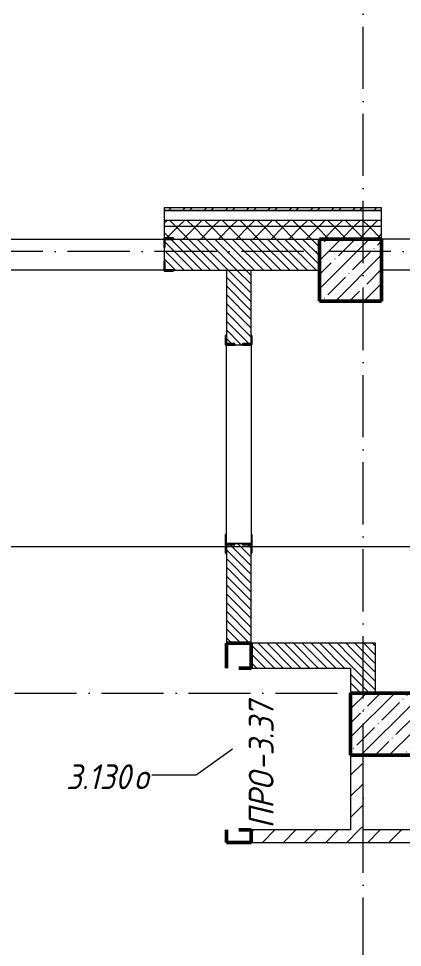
# Model space of a CAD drawing. Header units: millimetres. Extents: x -401725 to 250493, y 305116 to 802890.
# Drawn here: x 235263 to 238353, y 403529 to 410995 of the extents above; entities that cross this region are included whole.
import ezdxf

# ---------------------------------------------------------------- set-up
doc = ezdxf.new("R2010")
doc.units = ezdxf.units.MM
doc.linetypes.add('50_200_ШТРИХ_1Т_ш5_п1_п1_', pattern=[700, 500, -100, 0, -100])
for name, color, linetype, lineweight in [('A-GENM-____-IDEN', 7, 'Continuous', 9), ('A-GENM-____-MCUT', 7, 'Continuous', 25), ('A-GENM-____-OTLN', 7, 'Continuous', 9), ('A-GENM-____-OTLN-1', 7, 'Continuous', 25), ('A-GLAZ-____-IDEN', 7, 'Continuous', 9), ('A-WALL-____-MCUT', 7, 'Continuous', 13), ('A-WALL-____-MCUT-1', 7, 'Continuous', 9), ('A-WALL-____-OTLN', 7, 'Continuous', 9), ('A-WALL-____-PATT-1', 7, 'Continuous', 9), ('A-WALL-FNSH-MCUT-1', 7, 'Continuous', 9), ('I-WALL-____-OTLN', 7, 'Continuous', 9), ('S-COLS-____-MCUT', 7, 'Continuous', 50), ('S-COLS-____-OTLN', 7, 'Continuous', 9), ('S-GRID-____-OTLN-1', 7, '50_200_ШТРИХ_1Т_ш5_п1_п1_', 9)]:
    doc.layers.add(name, color=color, linetype=linetype, lineweight=lineweight)
doc.layers.add('G-____-____-SYMB-1', color=9, linetype='Continuous', lineweight=9, true_color=0x808080)
doc.styles.add('ISOCPEUR_I_11', font='isocpeui.ttf', dxfattribs={"width": 0.9, "height": 200})
pattern_1 = [(45, (144685.44, 323542.24), (-70.71068, 70.71068), []), (135, (144685.44, 323542.24), (-70.71068, -70.71068), [])]
pattern_2 = [(45, (144685.44, 323542.24), (-84.85281, 84.85281), [])]
pattern_3 = [(135, (144685.44, 323542.244), (-35.35534, -35.35534), [])]

# ---------------------------------------------------------------- blocks, each defined once
blk = doc.blocks.new('BSC_Колонна _Прямоугольная - 500х500-V103-АР1_План отверстий 3 этажа в осях 1-64_Ю-ЯЯ')
at = {"layer": 'S-COLS-____-OTLN'}
h = blk.add_hatch(dxfattribs=at)
h.set_pattern_fill('FP_108', color=256, style=0, pattern_type=2)
h.set_pattern_definition([(135, (85431.04, -93250), (-114.04925, -114.04925), []), (135, (85431.04, -93135.95), (-114.04925, -114.04925), [201.613, -40.323, 3.353, -36.97])])
h.paths.add_polyline_path([(250, 250), (-250, 250), (-250, -250), (250, -250)], flags=0)
at = {"layer": 'S-COLS-____-MCUT'}
for p, q in [((250, 250), (-250, 250)), ((-250, 250), (-250, -250)), ((250, -250), (250, 250)), ((-250, -250), (250, -250))]:
    blk.add_line(p, q, dxfattribs=at)
blk = doc.blocks.new('BSC_Колонна _Прямоугольная - 500х500-V147-АР1_План отверстий 3 этажа в осях 1-64_Ю-ЯЯ')
at = {"layer": 'S-COLS-____-OTLN'}
h = blk.add_hatch(dxfattribs=at)
h.set_pattern_fill('FP_153', color=256, style=0, pattern_type=2)
h.set_pattern_definition([(135, (81781.04, -93500), (-114.04925, -114.04925), []), (135, (81781.04, -93385.95), (-114.04925, -114.04925), [201.613, -40.323, 3.353, -36.97])])
h.paths.add_polyline_path([(250, 250), (-250, 250), (-250, -250), (250, -250)], flags=0)
at = {"layer": 'S-COLS-____-MCUT'}
for p, q in [((250, 250), (-250, 250)), ((-250, 250), (-250, -250)), ((250, -250), (250, 250)), ((-250, -250), (250, -250))]:
    blk.add_line(p, q, dxfattribs=at)
blk = doc.blocks.new('Фахверк_СКБ_Уголок - 250_2700-27497298-АР1_План отверстий 3 этажа в осях 1-64_Ю-ЯЯ')
at = {"layer": 'A-GENM-____-MCUT'}
for p, q in [((200, 181), (125, 181)), ((125, 181), (125, 106)), ((131, 106), (131, 175)), ((131, 175), (200, 175)), ((200, 175), (200, 181)), ((125, 106), (131, 106)), ((131, -6), (125, -6)), ((125, -6), (125, -81)), ((131, -75), (131, -6)), ((125, -81), (200, -81)), ((200, -75), (131, -75)), ((200, -81), (200, -75))]:
    blk.add_line(p, q, dxfattribs=at)
blk = doc.blocks.new('Фахверк_СКБ_Уголок - 200_3960-28268576-АР1_План отверстий 3 этажа в осях 1-64_Ю-ЯЯ')
at = {"layer": 'A-GENM-____-MCUT'}
for p, q in [((200, 156), (125, 156)), ((125, 156), (125, 81)), ((131, 81), (131, 150)), ((131, 150), (200, 150)), ((200, 150), (200, 156)), ((125, 81), (131, 81)), ((131, 19), (125, 19)), ((125, 19), (125, -56)), ((131, -50), (131, 19)), ((125, -56), (200, -56)), ((200, -50), (131, -50)), ((200, -56), (200, -50))]:
    blk.add_line(p, q, dxfattribs=at)
blk = doc.blocks.new('154_Стойка_СКБ_Уголок - СМ-2180_200-28268025-АР1_План отверстий 3 этажа в осях 1-64_Ю-ЯЯ')
at = {"layer": 'A-GENM-____-MCUT'}
for p, q in [((125, 156), (125, 81)), ((200, 156), (125, 156)), ((131, 81), (131, 150)), ((131, 150), (200, 150)), ((200, 150), (200, 156)), ((125, 81), (131, 81)), ((131, 19), (125, 19)), ((125, 19), (125, -56)), ((131, -50), (131, 19)), ((125, -56), (200, -56)), ((200, -50), (131, -50)), ((200, -56), (200, -50))]:
    blk.add_line(p, q, dxfattribs=at)
blk = doc.blocks.new('Стойка_Влож_Полоса боковая - Полоса-28213942-АР1_План отверстий 3 этажа в осях 1-64_Ю-ЯЯ')
at = {"layer": 'A-GENM-____-OTLN'}
for p, q in [((-5, 60), (0, 60)), ((-5, -60), (-5, 60)), ((0, -60), (-5, -60))]:
    blk.add_line(p, q, dxfattribs=at)
blk = doc.blocks.new('Стойка_Влож_Уголок_Опорный - Уголок-28213941-АР1_План отверстий 3 этажа в осях 1-64_Ю-ЯЯ')
at = {"layer": 'A-GENM-____-OTLN'}
for p, q in [((-212, -6), (-212, 0)), ((0, 0), (0, -6)), ((-212, -75), (-212, -6)), ((-212, -6), (-206, -6)), ((-6, -6), (0, -6)), ((0, -6), (0, -75)), ((-212, -75), (-206, -75)), ((-6, -75), (0, -75))]:
    blk.add_line(p, q, dxfattribs=at)
blk = doc.blocks.new('BSC_Колонна _Прямоугольная1 - 200х100 _металл_-V212-АР1_План отверстий 3 этажа в осях 1-64_Ю-ЯЯ')
at = {"layer": 'S-COLS-____-MCUT'}
for p, q in [((-100, 50), (-100, -50)), ((100, 50), (0, 50)), ((100, -50), (100, 50)), ((-100, -50), (100, -50))]:
    blk.add_line(p, q, dxfattribs=at)
blk = doc.blocks.new('BSC_Колонна _Прямоугольная1 - 200х200 _металл_-V213-АР1_План отверстий 3 этажа в осях 1-64_Ю-ЯЯ')
at = {"layer": 'S-COLS-____-MCUT'}
for p, q in [((100, 100), (-100, 100)), ((-100, 100), (-100, -100)), ((100, -100), (100, 100)), ((0, -100), (100, -100))]:
    blk.add_line(p, q, dxfattribs=at)

msp = doc.modelspace()

# ---------------------------------------------------------------- hatches: boundary and pattern name
at = {"layer": 'A-WALL-____-PATT-1'}
h = msp.add_hatch(dxfattribs=at)
h.set_pattern_fill('FP_6', color=256, style=0, pattern_type=2)
h.set_pattern_definition([(45, (144685.44, 323542.24), (-85.53659, 85.53659), []), (45, (144742.46, 323542.24), (-85.53659, 85.53659), [])])
h.paths.add_polyline_path([(246165.4376, 409453.2863), (246185.4376, 409453.2863), (246185.4376, 409473.2863), (239185.4376, 409473.2863), (239185.4376, 409453.2863), (243649.4118, 409453.2863)], flags=0)
h.paths.add_polyline_path([(238185.4376, 409453.2863), (238185.4376, 409473.2863), (236435.4376, 409473.2863), (236435.4376, 409453.2863), (236579.5546, 409453.2863)], flags=0)
h = msp.add_hatch(dxfattribs=at)
h.set_pattern_fill('FP_4', color=256, style=0, pattern_type=2)
h.set_pattern_definition(pattern_1)
h.paths.add_polyline_path([(246165.4376, 409323.2863), (246165.4376, 409373.2863), (239185.4376, 409373.2863), (239185.4376, 409323.2863), (243649.4118, 409323.2863)], flags=0)
h.paths.add_polyline_path([(238185.4376, 409323.2863), (238185.4376, 409373.2863), (236435.4376, 409373.2863), (236435.4376, 409323.2863), (236579.5546, 409323.2863)], flags=0)
h.paths.add_polyline_path([(230510.4376, 409323.2863), (231635.4376, 409323.2863), (231635.4376, 409373.2863), (230510.4376, 409373.2863)], flags=0)
h.paths.add_polyline_path([(228710.4376, 409323.2863), (228710.4376, 409373.2863), (227585.4376, 409373.2863), (227585.4376, 409323.2863), (228625.9653, 409323.2863)], flags=0)
h.paths.add_polyline_path([(225091.0368, 409323.2863), (225785.4376, 409323.2863), (225785.4376, 409373.2863), (224735.4376, 409373.2863), (224735.4376, 409323.2863)], flags=0)
h.paths.add_polyline_path([(221735.4376, 409323.2863), (222935.4376, 409323.2863), (222935.4376, 409373.2863), (221735.4376, 409373.2863)], flags=0)
h.paths.add_polyline_path([(219935.4376, 409323.2863), (219935.4376, 409373.2863), (216385.4376, 409373.2863), (216385.4376, 409323.2863), (218904.9117, 409323.2863)], flags=0)
h.paths.add_polyline_path([(214585.4376, 409323.2863), (214585.4376, 409373.2863), (213385.4376, 409373.2863), (213385.4376, 409323.2863)], flags=0)
h.paths.add_polyline_path([(208585.4376, 409323.2863), (208585.4376, 409373.2863), (207335.4376, 409373.2863), (207335.4376, 409323.2863), (208300.126, 409323.2863)], flags=0)
h.paths.add_polyline_path([(210385.4376, 409323.2863), (211585.4376, 409323.2863), (211585.4376, 409373.2863), (210385.4376, 409373.2863)], flags=0)
h.paths.add_polyline_path([(202535.4376, 409323.2863), (202535.4376, 409373.2863), (201335.4376, 409373.2863), (201335.4376, 409323.2863)], flags=0)
h.paths.add_polyline_path([(205535.4376, 409323.2863), (205535.4376, 409373.2863), (204335.4376, 409373.2863), (204335.4376, 409323.2863), (204765.1974, 409323.2863)], flags=0)
h.paths.add_polyline_path([(199535.4376, 409323.2863), (199535.4376, 409373.2863), (198335.4376, 409373.2863), (198335.4376, 409323.2863)], flags=0)
h.paths.add_polyline_path([(196535.4376, 409323.2863), (196535.4376, 409373.2863), (194735.4376, 409373.2863), (194735.4376, 409323.2863)], flags=0)
h = msp.add_hatch(dxfattribs=at)
h.set_pattern_fill('FP_4', color=256, style=0, pattern_type=2)
h.set_pattern_definition(pattern_1)
h.paths.add_polyline_path([(246085.4376, 409223.2863), (246165.4376, 409223.2863), (246165.4376, 409323.2863), (239185.4376, 409323.2863), (239185.4376, 409223.2863), (246035.4376, 409223.2863)], flags=0)
h.paths.add_polyline_path([(238185.4376, 409223.2863), (238185.4376, 409323.2863), (236435.4376, 409323.2863), (236435.4376, 409229.2863), (236510.4376, 409229.2863), (236510.4376, 409223.2863), (237685.4376, 409223.2863)], flags=0)
h.paths.add_polyline_path([(228635.4376, 409223.2863), (228635.4376, 409229.2863), (228710.4376, 409229.2863), (228710.4376, 409323.2863), (227585.4376, 409323.2863), (227585.4376, 409223.2863), (228625.9653, 409223.2863)], flags=0)
h.paths.add_polyline_path([(231277.1618, 409223.2863), (231560.4376, 409223.2863), (231560.4376, 409229.2863), (231635.4376, 409229.2863), (231635.4376, 409323.2863), (230510.4376, 409323.2863), (230510.4376, 409229.2863), (230585.4376, 409229.2863), (230585.4376, 409223.2863)], flags=0)
h.paths.add_polyline_path([(225710.4376, 409223.2863), (225710.4376, 409229.2863), (225785.4376, 409229.2863), (225785.4376, 409323.2863), (224735.4376, 409323.2863), (224735.4376, 409229.2863), (224810.4376, 409229.2863), (224810.4376, 409223.2863), (225091.0368, 409223.2863)], flags=0)
h.paths.add_polyline_path([(222860.4376, 409223.2863), (222860.4376, 409229.2863), (222935.4376, 409229.2863), (222935.4376, 409323.2863), (221735.4376, 409323.2863), (221735.4376, 409229.2863), (221810.4376, 409229.2863), (221810.4376, 409223.2863), (222685.4376, 409223.2863)], flags=0)
h.paths.add_polyline_path([(219935.4376, 409223.2863), (219935.4376, 409323.2863), (216385.4376, 409323.2863), (216385.4376, 409229.2863), (216460.4376, 409229.2863), (216460.4376, 409223.2863), (219435.4376, 409223.2863)], flags=0)
h.paths.add_polyline_path([(213885.4376, 409223.2863), (214510.4376, 409223.2863), (214510.4376, 409229.2863), (214585.4376, 409229.2863), (214585.4376, 409323.2863), (213385.4376, 409323.2863), (213385.4376, 409223.2863)], flags=0)
h.paths.add_polyline_path([(207935.4376, 409223.2863), (208510.4376, 409223.2863), (208510.4376, 409229.2863), (208585.4376, 409229.2863), (208585.4376, 409323.2863), (207335.4376, 409323.2863), (207335.4376, 409229.2863), (207410.4376, 409229.2863), (207410.4376, 409223.2863), (207435.4376, 409223.2863)], flags=0)
h.paths.add_polyline_path([(210460.4376, 409223.2863), (211510.4376, 409223.2863), (211510.4376, 409229.2863), (211585.4376, 409229.2863), (211585.4376, 409323.2863), (210385.4376, 409323.2863), (210385.4376, 409229.2863), (210460.4376, 409229.2863)], flags=0)
h.paths.add_polyline_path([(204765.1974, 409223.2863), (205460.4376, 409223.2863), (205460.4376, 409229.2863), (205535.4376, 409229.2863), (205535.4376, 409323.2863), (204335.4376, 409323.2863), (204335.4376, 409229.2863), (204410.4376, 409229.2863), (204410.4376, 409223.2863)], flags=0)
h.paths.add_polyline_path([(202460.4376, 409223.2863), (202460.4376, 409229.2863), (202535.4376, 409229.2863), (202535.4376, 409323.2863), (201335.4376, 409323.2863), (201335.4376, 409229.2863), (201410.4376, 409229.2863), (201410.4376, 409223.2863), (201935.4376, 409223.2863)], flags=0)
h.paths.add_polyline_path([(198410.4376, 409223.2863), (199460.4376, 409223.2863), (199460.4376, 409229.2863), (199535.4376, 409229.2863), (199535.4376, 409323.2863), (198335.4376, 409323.2863), (198335.4376, 409229.2863), (198410.4376, 409229.2863)], flags=0)
h.paths.add_polyline_path([(196460.4376, 409223.2863), (196460.4376, 409229.2863), (196535.4376, 409229.2863), (196535.4376, 409323.2863), (194735.4376, 409323.2863), (194735.4376, 409223.2863), (195685.4376, 409223.2863)], flags=0)
h = msp.add_hatch(dxfattribs=at)
h.set_pattern_fill('FP_9', color=256, style=0, pattern_type=2)
h.set_pattern_definition(pattern_3)
h.paths.add_polyline_path([(237685.4376, 408973.2863), (237685.4376, 409223.2863), (236441.4376, 409223.2863), (236441.4376, 409154.2863), (236435.4376, 409154.2863), (236435.4376, 409042.2863), (236441.4376, 409042.2863), (236441.4376, 408973.2863), (236579.5546, 408973.2863)], flags=0)
h = msp.add_hatch(dxfattribs=at)
h.set_pattern_fill('FP_9', color=256, style=0, pattern_type=2)
h.set_pattern_definition(pattern_3)
h.paths.add_polyline_path([(237135.4376, 405973.2863), (237135.4376, 406767.2863), (237066.4376, 406767.2863), (237066.4376, 406773.2863), (237004.4376, 406773.2863), (237004.4376, 406767.2863), (236935.4376, 406767.2863), (236935.4376, 405973.2863), (237035.4376, 405973.2863)], flags=0)
h.paths.add_polyline_path([(237066.4376, 408373.2863), (237066.4376, 408379.2863), (237135.4376, 408379.2863), (237135.4376, 408973.2863), (236935.4376, 408973.2863), (236935.4376, 408379.2863), (237004.4376, 408379.2863), (237004.4376, 408373.2863)], flags=0)
h = msp.add_hatch(dxfattribs=at)
h.set_pattern_fill('FP_9', color=256, style=0, pattern_type=2)
h.set_pattern_definition(pattern_3)
h.paths.add_polyline_path([(237935.4376, 405773.2863), (237935.4376, 405973.2863), (237135.4376, 405973.2863), (237135.4376, 405773.2863)], flags=0)
h = msp.add_hatch(dxfattribs=at)
h.set_pattern_fill('FP_9', color=256, style=0, pattern_type=2)
h.set_pattern_definition(pattern_3)
h.paths.add_polyline_path([(238135.4376, 405573.2863), (238135.4376, 405973.2863), (237935.4376, 405973.2863), (237935.4376, 405573.2863)], flags=0)
h = msp.add_hatch(dxfattribs=at)
h.set_pattern_fill('FP_7', color=256, style=0, pattern_type=2)
h.set_pattern_definition(pattern_2)
h.paths.add_polyline_path([(238035.4376, 404473.2863), (238035.4376, 405073.2863), (237935.4376, 405073.2863), (237935.4376, 404473.2863)], flags=0)
h = msp.add_hatch(dxfattribs=at)
h.set_pattern_fill('FP_7', color=256, style=0, pattern_type=2)
h.set_pattern_definition(pattern_2)
h.paths.add_polyline_path([(237135.4376, 404373.2863), (238635.4376, 404373.2863), (238635.4376, 404473.2863), (237135.4376, 404473.2863), (237135.4376, 404384.3974)], flags=0)

# ---------------------------------------------------------------- linework, layer by layer
at = {"layer": 'A-GLAZ-____-IDEN'}
for p, q in [((236985.4376, 405123.2863), (236692.8482, 404912.6941)), ((236692.8482, 404912.6941), (236336.5036, 404912.6941))]:
    msp.add_line(p, q, dxfattribs=at)
at = {"layer": 'A-WALL-____-MCUT'}
for p, q in [((238185.4376, 409453.2863), (236435.4376, 409453.2863)), ((236435.4376, 409453.2863), (236435.4376, 409229.2863)), ((238185.4376, 409223.2863), (238185.4376, 409453.2863)), ((236435.4376, 409154.2863), (236435.4376, 409042.2863)), ((236510.4376, 408973.2863), (237685.4376, 408973.2863)), ((236935.4376, 408973.2863), (236935.4376, 408448.2863)), ((237135.4376, 408448.2863), (237135.4376, 408973.2863)), ((237004.4376, 408373.2863), (237066.4376, 408373.2863)), ((237066.4376, 406773.2863), (237004.4376, 406773.2863)), ((236935.4376, 406698.2863), (236935.4376, 405973.2863)), ((237135.4376, 405973.2863), (237135.4376, 406698.2863)), ((238135.4376, 405973.2863), (237135.4376, 405973.2863)), ((238135.4376, 405573.2863), (238135.4376, 405973.2863)), ((237135.4376, 405773.2863), (237935.4376, 405773.2863)), ((237935.4376, 405773.2863), (237935.4376, 405573.2863))]:
    msp.add_line(p, q, dxfattribs=at)
at = {"layer": 'A-WALL-____-MCUT-1'}
for p, q in [((238185.4376, 409373.2863), (236435.4376, 409373.2863)), ((238185.4376, 409323.2863), (236435.4376, 409323.2863)), ((236510.4376, 409223.2863), (237685.4376, 409223.2863))]:
    msp.add_line(p, q, dxfattribs=at)
at = {"layer": 'A-WALL-____-OTLN'}
for p, q in [((233935.4376, 409223.2863), (236435.4376, 409223.2863)), ((236435.4376, 409223.2863), (236435.4376, 409223.2863)), ((239185.4376, 409223.2863), (238185.4376, 409223.2863)), ((236435.4376, 408973.2863), (233935.4376, 408973.2863)), ((239185.4376, 408973.2863), (238185.4376, 408973.2863))]:
    msp.add_line(p, q, dxfattribs=at)
at = {"layer": 'A-WALL-FNSH-MCUT-1'}
for p, q in [((238185.4376, 409473.2863), (236435.4376, 409473.2863)), ((236435.4376, 409473.2863), (236435.4376, 409453.2863)), ((236435.4376, 409453.2863), (238185.4376, 409453.2863)), ((238185.4376, 409453.2863), (238185.4376, 409473.2863)), ((237935.4376, 405073.2863), (237935.4376, 404473.2863)), ((238035.4376, 404473.2863), (238035.4376, 405073.2863)), ((237935.4376, 404473.2863), (237135.4376, 404473.2863)), ((240085.4376, 404473.2863), (238035.4376, 404473.2863)), ((237135.4376, 404373.2863), (243685.4376, 404373.2863))]:
    msp.add_line(p, q, dxfattribs=at)
at = {"layer": 'G-____-____-SYMB-1'}
msp.add_line((139958.3354, 406751.2969), (249153.4234, 406751.2969), dxfattribs=at)
at = {"layer": 'I-WALL-____-OTLN'}
for p, q in [((236935.4376, 406773.2863), (236935.4376, 408373.2863)), ((237135.4376, 408373.2863), (237135.4376, 406773.2863))]:
    msp.add_line(p, q, dxfattribs=at)
at = {"layer": 'S-GRID-____-OTLN-1'}
for p, q in [((238035.4376, 363523.2863), (238035.4376, 414435.0957)), ((248759.8442, 409123.2863), (140016.6674, 409123.2863)), ((140016.6674, 405573.2863), (248759.8442, 405573.2863))]:
    msp.add_line(p, q, dxfattribs=at)

# ---------------------------------------------------------------- block references
at = {"layer": 'A-GENM-____-OTLN'}
for name, p, rotation in [('Стойка_Влож_Уголок_Опорный - Уголок-28213941-АР1_План отверстий 3 этажа в осях 1-64_Ю-ЯЯ', (236929.4376, 406773.2863), 180), ('Стойка_Влож_Полоса боковая - Полоса-28213942-АР1_План отверстий 3 этажа в осях 1-64_Ю-ЯЯ', (237035.4376, 406773.2863), 270)]:
    msp.add_blockref(name, p, dxfattribs=dict(at, rotation=rotation))
at = {"layer": 'A-GENM-____-OTLN-1'}
msp.add_blockref('Фахверк_СКБ_Уголок - 250_2700-27497298-АР1_План отверстий 3 этажа в осях 1-64_Ю-ЯЯ', (236310.4376, 409048.2863), dxfattribs=at)
for name, p, rotation in [('Фахверк_СКБ_Уголок - 200_3960-28268576-АР1_План отверстий 3 этажа в осях 1-64_Ю-ЯЯ', (237085.4376, 408248.2863), 90), ('154_Стойка_СКБ_Уголок - СМ-2180_200-28268025-АР1_План отверстий 3 этажа в осях 1-64_Ю-ЯЯ', (236985.4376, 406898.2863), 270)]:
    msp.add_blockref(name, p, dxfattribs=dict(at, rotation=rotation))
at = {"layer": 'S-COLS-____-OTLN', "rotation": 269.9999999999997}
for name, p in [('BSC_Колонна _Прямоугольная - 500х500-V103-АР1_План отверстий 3 этажа в осях 1-64_Ю-ЯЯ', (237935.4376, 408973.2863)), ('BSC_Колонна _Прямоугольная - 500х500-V147-АР1_План отверстий 3 этажа в осях 1-64_Ю-ЯЯ', (238185.4376, 405323.2863))]:
    msp.add_blockref(name, p, dxfattribs=at)
at = {"layer": 'S-COLS-____-OTLN'}
for name, p in [('BSC_Колонна _Прямоугольная1 - 200х200 _металл_-V213-АР1_План отверстий 3 этажа в осях 1-64_Ю-ЯЯ', (237035.4376, 405873.2863)), ('BSC_Колонна _Прямоугольная1 - 200х100 _металл_-V212-АР1_План отверстий 3 этажа в осях 1-64_Ю-ЯЯ', (237035.4376, 404423.2863))]:
    msp.add_blockref(name, p, dxfattribs=at)

# ---------------------------------------------------------------- texts
at = {"layer": 'A-GENM-____-IDEN', "char_height": 200, "attachment_point": 1, "rotation": 90, "style": 'ISOCPEUR_I_11'}
for s, insert, width in [('-3.37', (237116.1775, 404949.8215), 707.088375), ('ПРО', (237116.1775, 404485.4778), 562.784625)]:
    msp.add_mtext(s, dxfattribs=dict(at, insert=insert, width=width))
at = {"layer": 'A-GLAZ-____-IDEN', "char_height": 200, "attachment_point": 1, "style": 'ISOCPEUR_I_11'}
for s, insert, width in [('3.130', (235645.648, 405000.3086), 663.79725), ('\\fISOCPEUR|b0|i1|c204|p34|;\\W.9;о', (236193.3355, 405000.3086), 158.734125)]:
    msp.add_mtext(s, dxfattribs=dict(at, insert=insert, width=width))

doc.saveas('drawing.dxf')
